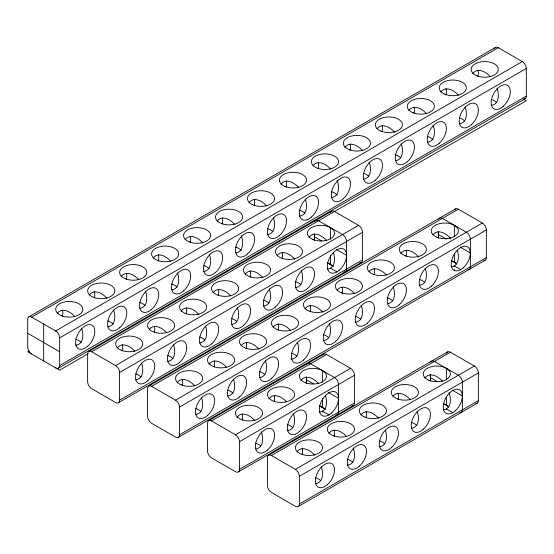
<?xml version="1.0" encoding="UTF-8"?>
<svg xmlns="http://www.w3.org/2000/svg" width="554" height="554" viewBox="0 0 554 554"><rect width="100%" height="100%" fill="white"/><g stroke="black" fill="none" stroke-linecap="round" stroke-linejoin="round"><path stroke-width="0.83" d="M57.256 313.522C61.702 306.909 70.718 311.722 74.631 316.479M89.215 295.067C93.792 288.343 102.947 293.44 106.86 298.315M121.174 276.612C125.751 269.895 134.913 274.985 138.819 279.86M153.139 258.164C157.585 251.551 166.602 256.363 170.514 261.121M185.098 239.709C189.676 232.985 198.831 238.082 202.743 242.957M117.185 348.12C121.755 341.396 130.917 346.485 134.823 351.368M217.064 221.254C221.635 214.537 230.796 219.626 234.702 224.502M249.023 202.806C253.469 196.192 262.492 201.005 266.398 205.763M181.103 311.216C185.68 304.492 194.835 309.582 198.748 314.464M280.982 184.35C285.559 177.626 294.714 182.723 298.627 187.598M213.068 292.761C217.639 286.037 226.801 291.127 230.706 296.009M312.948 165.895C317.518 159.178 326.68 164.268 330.586 169.143M344.907 147.447C349.484 140.723 358.639 145.813 362.551 150.695M209.073 364.262C213.643 357.545 222.805 362.635 226.711 367.517M308.952 237.403C313.522 230.679 322.684 235.769 326.59 240.651M408.831 110.537C413.402 103.82 422.564 108.909 426.476 113.785M440.79 92.089C445.368 85.364 454.522 90.454 458.435 95.336M304.956 308.903C309.527 302.186 318.688 307.276 322.601 312.158M237.036 417.314C241.745 410.479 251.031 415.853 254.944 420.86M472.756 73.634C477.202 67.027 486.218 71.84 490.131 76.59M269.002 398.866C273.447 392.26 282.464 397.073 286.376 401.823M300.961 380.411C305.538 373.687 314.693 378.784 318.605 383.659M400.84 253.545C405.417 246.828 414.572 251.918 418.485 256.8M296.965 451.919C301.542 445.194 310.697 450.284 314.61 455.166M328.924 433.463C333.501 426.739 342.663 431.836 346.569 436.711M360.889 415.008C365.46 408.291 374.622 413.381 378.527 418.256M424.814 378.105C429.385 371.381 438.546 376.478 442.452 381.353M149.331 329.374C153.97 323.162 162.627 327.982 166.519 332.629M245.214 274.015C250.124 267.596 259.037 272.956 262.928 277.852M177.301 382.426C182.072 376.111 190.86 381.2 194.752 385.965M277.18 255.56C281.951 249.245 290.739 254.334 294.631 259.106M377.059 128.701C381.831 122.386 390.618 127.475 394.51 132.24M241.219 345.523C246.128 339.103 255.041 344.463 258.933 349.352M273.184 327.068C277.824 320.856 286.48 325.676 290.372 330.316M337.109 290.164C342.012 283.745 350.924 289.105 354.823 293.994M369.068 271.709C373.708 265.498 382.364 270.317 386.256 274.957M432.993 234.806C437.895 228.387 446.808 233.746 450.707 238.636M393.042 396.262C397.814 389.954 406.594 395.037 410.493 399.808M28.87 316.853L495.511 47.443M31.696 354.041A5.651 3.262 60 0 1 27.7 347.123L27.7 319.443A5.651 3.262 60 0 1 31.696 317.137L498.337 47.72L522.304 61.563A5.651 3.262 60 0 1 526.3 68.481L526.3 96.161A5.651 3.262 60 0 1 523.772 98.993M31.696 317.137L55.663 330.973L522.304 61.563M29.196 350.869L27.7 351.735L59.659 370.19L88.128 353.757M55.663 367.884A5.651 3.262 60 0 0 59.659 365.571L59.659 337.892L526.3 68.481M59.659 365.571L526.3 96.161M58.489 368.161L525.13 98.751M88.799 351.451L331.707 211.213M330.69 212.618A5.651 3.262 60 0 1 334.533 211.489L358.5 225.333A5.651 3.262 60 0 1 362.496 232.251L362.496 259.93L119.588 400.175A5.651 3.262 60 0 1 115.592 402.481L91.625 388.638A5.651 3.262 60 0 1 87.629 381.72L87.629 354.041A5.651 3.262 60 0 1 91.625 351.735L526.3 100.773L523.329 99.062M91.625 351.735L115.592 365.571L358.5 225.333M119.588 400.175L119.588 372.496L362.496 232.251M118.418 402.758L361.326 262.52M148.728 386.055L455.554 208.906M486.35 257.624L179.517 434.772A5.651 3.262 60 0 1 175.521 437.078L151.554 423.242A5.651 3.262 60 0 1 147.558 416.317L147.558 388.638A5.651 3.262 60 0 1 151.554 386.332L458.38 209.183L482.354 223.027A5.651 3.262 60 0 1 486.35 229.945L486.35 257.624A5.651 3.262 60 0 1 483.822 260.456M151.554 386.332L175.521 400.175L482.354 223.027M179.517 434.772L179.517 407.093L486.35 229.945M178.346 437.355L485.179 260.214M208.657 420.652L323.716 354.221M354.505 402.938L239.446 469.37A5.651 3.262 60 0 1 235.45 471.676L211.476 457.839A5.651 3.262 60 0 1 207.487 450.921L207.487 423.235A5.651 3.262 60 0 1 211.476 420.929L326.541 354.505L350.509 368.341A5.651 3.262 60 0 1 354.505 375.259L354.505 402.938A5.651 3.262 60 0 1 351.984 405.77M211.476 420.929L235.45 434.772L350.509 368.341M239.446 469.37L239.446 441.69L354.505 375.259M238.275 471.96L353.334 405.528M268.579 455.25L447.57 351.915M478.358 400.632L299.375 503.967A5.651 3.262 60 0 1 295.379 506.28L271.405 492.437A5.651 3.262 60 0 1 267.409 485.519L267.409 457.839A5.651 3.262 60 0 1 271.405 455.533L450.388 352.192L474.363 366.035A5.651 3.262 60 0 1 478.358 372.953L478.358 400.632A5.651 3.262 60 0 1 475.831 403.464M271.405 455.533L295.379 469.37L474.363 366.035M299.375 503.967L299.375 476.288L478.358 372.953M298.204 506.557L477.188 403.222M459.46 123.798C467.313 122.822 467.299 112.67 465.118 106.908M427.494 142.246C435.354 141.27 435.34 131.118 433.159 125.363M363.569 179.157C371.429 178.18 371.415 168.028 369.234 162.267M331.611 197.605C339.623 196.566 339.436 186.165 337.151 180.348M235.727 252.963C243.739 251.925 243.552 241.523 241.267 235.706M203.768 271.418C211.621 270.442 211.607 260.29 209.426 254.535M295.656 287.561C303.509 286.591 303.495 276.432 301.314 270.677M139.843 308.322C147.856 307.283 147.669 296.882 145.377 291.065M107.878 326.777C115.738 325.8 115.724 315.648 113.542 309.894M387.544 303.71C395.397 302.733 395.383 292.581 393.201 286.827M199.772 342.919C207.625 341.95 207.612 331.791 205.43 326.036M259.694 377.523C267.714 376.485 267.527 366.083 265.234 360.266M443.477 409.815C451.489 408.776 451.302 398.374 449.017 392.557M411.518 428.27C419.371 427.293 419.357 417.141 417.176 411.38M255.706 449.024C263.718 447.985 263.531 437.591 261.239 431.767M347.593 465.173C355.606 464.134 355.419 453.733 353.127 447.916M315.628 483.628C323.488 482.652 323.474 472.5 321.292 466.738M491.073 105.364C499.182 104.761 499.348 94.284 497.076 88.46M395.189 160.722C403.298 160.12 403.464 149.642 401.193 143.818M299.305 216.081C307.408 215.478 307.581 205.001 305.309 199.177M267.34 234.529C275.449 233.927 275.622 223.449 273.351 217.625M327.269 269.126C335.378 268.531 335.544 258.053 333.279 252.229M451.122 266.82C459.065 266.28 459.404 256.059 457.244 250.297M171.456 289.887C179.565 289.285 179.731 278.807 177.467 272.983M419.156 285.275C427.266 284.673 427.439 274.195 425.167 268.371M263.344 306.037C271.619 305.379 271.612 294.645 269.23 288.759M231.385 324.485C239.494 323.889 239.66 313.412 237.389 307.588M355.232 322.179C363.182 321.639 363.521 311.417 361.36 305.656M75.573 345.246C83.682 344.643 83.848 334.166 81.576 328.342M323.273 340.634C331.382 340.031 331.548 329.554 329.284 323.73M167.46 361.395C175.57 360.793 175.736 350.315 173.471 344.491M135.501 379.843C143.611 379.248 143.777 368.77 141.505 362.946M227.389 395.992C235.498 395.39 235.665 384.912 233.393 379.088M195.43 414.447C203.533 413.845 203.706 403.367 201.434 397.543M319.277 412.141C327.386 411.539 327.559 401.061 325.288 395.237M287.318 430.59C295.427 429.994 295.594 419.516 293.322 413.686M379.206 446.739C387.149 446.192 387.495 435.97 385.335 430.209M290.961 359.089C299.312 358.881 299.686 348.085 297.318 342.185M438.408 234.557L446.399 239.169M460.381 247.243L470.367 253.012M451.392 260.505L456.635 263.538M460.776 269.618L454.384 265.927L454.384 266.391M314.554 236.863L321.549 240.9M336.527 249.549L346.513 255.318M327.539 262.818L333.529 266.273M336.929 271.924L330.537 268.233L330.537 268.697M430.416 377.565L437.404 381.602M452.389 390.251L462.375 396.02M443.401 403.52L448.643 406.546M452.791 412.626L446.399 408.935L446.399 409.399M306.563 379.878L313.557 383.908M328.536 392.557L338.529 398.326M319.547 405.826L325.544 409.281M328.938 414.932L322.546 411.241L322.546 412.169M27.7 333.279L59.659 351.735M454.384 225.333L454.384 236.863M454.384 254.161L454.384 262.236M454.384 269.618L454.384 270.082M446.399 368.341L446.399 379.878M446.399 397.176L446.399 405.244M438.408 231.967L438.408 238.019M430.416 374.975L430.416 381.027M330.537 227.639L330.537 239.169M330.537 255.318L330.537 264.542M322.546 370.647L322.546 382.184M322.546 398.326L322.546 407.557M314.554 234.273L314.554 240.325M306.563 377.281L306.563 383.333M43.683 324.055L43.683 360.959M75.746 339.325A13.559 7.832 0 0 1 81.154 342.448M107.711 320.877A13.559 7.832 0 0 1 113.113 323.993M139.753 302.449A13.559 7.832 0 0 1 145.072 305.538M171.636 283.967A13.559 7.832 0 0 1 177.038 287.09M203.595 265.518A13.559 7.832 0 0 1 208.996 268.635M235.554 247.063A13.559 7.832 0 0 1 241.392 250.685M267.52 228.608A13.559 7.832 0 0 1 272.921 231.731M299.479 210.16A13.559 7.832 0 0 1 304.88 213.276M331.444 191.705A13.559 7.832 0 0 1 337.275 195.327M363.486 173.277A13.559 7.832 0 0 1 368.805 176.373M395.362 154.801A13.559 7.832 0 0 1 400.764 157.918M427.328 136.346A13.559 7.832 0 0 1 433.159 139.968M459.37 117.919A13.559 7.832 0 0 1 464.688 121.014M491.246 99.443A13.559 7.832 0 0 1 496.654 102.559M62.484 310.15A13.559 7.832 -60 0 1 62.484 316.244M94.45 291.695A13.559 7.832 -60 0 1 94.45 297.789M126.409 273.247A13.559 7.832 -60 0 1 126.409 279.341M158.375 254.792A13.559 7.832 -60 0 1 158.375 260.886M190.334 236.336A13.559 7.832 -60 0 1 190.334 242.43M222.292 217.888A13.559 7.832 -60 0 1 222.292 223.982M254.258 199.433A13.559 7.832 -60 0 1 254.258 205.527M286.217 180.978A13.559 7.832 -60 0 1 286.217 187.072M318.183 162.53A13.559 7.832 -60 0 1 318.183 168.624M350.142 144.075A13.559 7.832 -60 0 1 350.142 150.169M382.101 125.62A13.559 7.832 -60 0 1 382.101 131.713M414.067 107.171A13.559 7.832 -60 0 1 414.067 113.265M446.025 88.716A13.559 7.832 -60 0 1 446.025 94.81M477.984 70.261A13.559 7.832 -60 0 1 477.984 76.355M55.663 330.973A5.651 3.262 60 0 1 59.659 337.892M494.618 48.496A5.651 3.262 60 0 1 498.337 47.72M362.496 259.93A5.651 3.262 60 0 1 359.975 262.762M343.992 271.986A5.651 3.262 60 0 0 346.513 269.161L346.513 241.475A5.651 3.262 60 0 0 342.524 234.557L318.55 220.721A5.651 3.262 60 0 0 314.838 221.489M327.525 263.233A13.559 7.832 0 0 1 332.802 266.28M314.187 234.03A13.559 7.832 -60 0 1 314.187 240.124M115.592 365.571A5.651 3.262 60 0 1 119.588 372.496M199.682 337.047A13.559 7.832 0 0 1 204.959 340.094M122.413 344.747A13.559 7.832 -60 0 1 122.413 350.841M282.221 252.486A13.559 7.832 -60 0 1 282.221 258.579M250.263 270.941A13.559 7.832 -60 0 1 250.263 277.028M218.297 289.389A13.559 7.832 -60 0 1 218.297 295.483M186.338 307.844A13.559 7.832 -60 0 1 186.338 313.938M154.379 326.299A13.559 7.832 -60 0 1 154.379 332.386M295.566 281.688A13.559 7.832 0 0 1 300.843 284.735M263.607 300.143A13.559 7.832 0 0 1 268.884 303.19M231.641 318.592A13.559 7.832 0 0 1 236.918 321.639M167.717 355.502A13.559 7.832 0 0 1 172.993 358.549M135.758 373.95A13.559 7.832 0 0 1 141.035 376.997M454.668 209.959A5.651 3.262 60 0 1 458.38 209.183M438.034 231.724A13.559 7.832 -60 0 1 438.034 237.818M467.846 269.68A5.651 3.262 60 0 0 470.367 266.848L470.367 239.169A5.651 3.262 60 0 0 466.371 232.251L442.404 218.414A5.651 3.262 60 0 0 438.685 219.183M451.378 260.927A13.559 7.832 0 0 1 456.655 263.974M195.687 408.554A13.559 7.832 0 0 1 200.963 411.594M227.646 390.099A13.559 7.832 0 0 1 232.922 393.146M259.611 371.644A13.559 7.832 0 0 1 264.888 374.691M291.57 353.196A13.559 7.832 0 0 1 296.847 356.236M323.529 334.741A13.559 7.832 0 0 1 328.806 337.788M355.495 316.286A13.559 7.832 0 0 1 360.772 319.333M387.454 297.837A13.559 7.832 0 0 1 392.731 300.877M419.42 279.382A13.559 7.832 0 0 1 424.696 282.429M182.342 379.351A13.559 7.832 -60 0 1 182.342 385.439M214.308 360.896A13.559 7.832 -60 0 1 214.308 366.99M246.267 342.441A13.559 7.832 -60 0 1 246.267 348.535M278.226 323.993A13.559 7.832 -60 0 1 278.226 330.08M310.192 305.538A13.559 7.832 -60 0 1 310.192 311.632M342.15 287.083A13.559 7.832 -60 0 1 342.15 293.177M374.109 268.635A13.559 7.832 -60 0 1 374.109 274.722M406.075 250.179A13.559 7.832 -60 0 1 406.075 256.273M175.521 400.175A5.651 3.262 60 0 1 179.517 407.093M322.823 355.273A5.651 3.262 60 0 1 326.541 354.505M306.196 377.039A13.559 7.832 -60 0 1 306.196 383.133M336.001 415.001A5.651 3.262 60 0 0 338.529 412.169L338.529 384.49A5.651 3.262 60 0 0 334.533 377.565L310.559 363.729A5.651 3.262 60 0 0 307.013 364.172M319.533 406.241A13.559 7.832 0 0 1 324.81 409.288M255.616 443.152A13.559 7.832 0 0 1 260.892 446.199M287.574 424.696A13.559 7.832 0 0 1 292.851 427.743M242.271 413.949A13.559 7.832 -60 0 1 242.271 420.043M274.23 395.494A13.559 7.832 -60 0 1 274.23 401.588M235.45 434.772A5.651 3.262 60 0 1 239.446 441.69M446.552 353.32A5.651 3.262 60 0 1 450.388 352.192M430.043 374.733A13.559 7.832 -60 0 1 430.043 380.827M459.855 412.695A5.651 3.262 60 0 0 462.375 409.863L462.375 382.184A5.651 3.262 60 0 0 458.38 375.259L434.412 361.423A5.651 3.262 60 0 0 430.693 362.191M443.387 403.935A13.559 7.832 0 0 1 448.664 406.982M315.545 477.749A13.559 7.832 0 0 1 320.821 480.796M347.503 459.294A13.559 7.832 0 0 1 352.78 462.341M379.462 440.846A13.559 7.832 0 0 1 384.739 443.892M411.428 422.39A13.559 7.832 0 0 1 416.705 425.437M302.2 448.546A13.559 7.832 -60 0 1 302.2 454.64M334.159 430.091A13.559 7.832 -60 0 1 334.159 436.185M366.125 411.643A13.559 7.832 -60 0 1 366.125 417.737M398.084 393.188A13.559 7.832 -60 0 1 398.084 399.282M295.379 469.37A5.651 3.262 60 0 1 299.375 476.288M61.293 315.635A13.559 7.832 0 0 0 82.74 310.101A13.559 7.832 0 0 0 63.717 302.145A13.559 7.832 0 0 0 61.293 315.635M94.429 297.623A13.559 7.832 0 0 0 114.775 290.836A13.559 7.832 0 0 0 94.429 284.057A13.559 7.832 0 0 0 94.429 297.623M126.395 279.168A13.559 7.832 0 0 0 146.734 272.388A13.559 7.832 0 0 0 126.395 265.608A13.559 7.832 0 0 0 126.395 279.168M158.354 260.712A13.559 7.832 0 0 0 178.693 253.933A13.559 7.832 0 0 0 158.354 247.153A13.559 7.832 0 0 0 158.354 260.712M189.143 241.821A13.559 7.832 0 0 0 210.582 236.288A13.559 7.832 0 0 0 191.566 228.331A13.559 7.832 0 0 0 189.143 241.821M222.279 223.809A13.559 7.832 0 0 0 242.617 217.029A13.559 7.832 0 0 0 222.279 210.25A13.559 7.832 0 0 0 222.279 223.809M254.238 205.354A13.559 7.832 0 0 0 274.576 198.574A13.559 7.832 0 0 0 254.238 191.795A13.559 7.832 0 0 0 254.238 205.354M285.026 186.463A13.559 7.832 0 0 0 306.466 180.929A13.559 7.832 0 0 0 287.45 172.973A13.559 7.832 0 0 0 285.026 186.463M318.162 168.451A13.559 7.832 0 0 0 338.501 161.671A13.559 7.832 0 0 0 318.162 154.891A13.559 7.832 0 0 0 318.162 168.451M350.121 149.995A13.559 7.832 0 0 0 370.467 143.216A13.559 7.832 0 0 0 350.121 136.436A13.559 7.832 0 0 0 350.121 149.995M380.91 131.104A13.559 7.832 0 0 0 402.356 125.571A13.559 7.832 0 0 0 383.333 117.614A13.559 7.832 0 0 0 380.91 131.104M412.869 112.649A13.559 7.832 0 0 0 434.315 107.123A13.559 7.832 0 0 0 415.299 99.166A13.559 7.832 0 0 0 412.869 112.649M444.834 94.201A13.559 7.832 0 0 0 466.274 88.668A13.559 7.832 0 0 0 447.258 80.711A13.559 7.832 0 0 0 444.834 94.201M476.793 75.746A13.559 7.832 0 0 0 498.24 70.213A13.559 7.832 0 0 0 479.217 62.256A13.559 7.832 0 0 0 476.793 75.746M87.712 346.236A13.559 7.832 -60 0 0 92.012 325.226A13.559 7.832 -60 0 0 75.967 339.457A13.559 7.832 -60 0 0 87.712 346.236M119.671 327.781A13.559 7.832 -60 0 0 123.971 306.777A13.559 7.832 -60 0 0 107.933 321.001A13.559 7.832 -60 0 0 119.671 327.781M151.637 309.326A13.559 7.832 -60 0 0 155.937 288.322A13.559 7.832 -60 0 0 139.892 302.546A13.559 7.832 -60 0 0 151.637 309.326M183.596 290.878A13.559 7.832 -60 0 0 187.896 269.867A13.559 7.832 -60 0 0 171.851 284.098A13.559 7.832 -60 0 0 183.596 290.878M215.561 272.423A13.559 7.832 -60 0 0 219.855 251.419A13.559 7.832 -60 0 0 203.817 265.643A13.559 7.832 -60 0 0 215.561 272.423M247.52 253.967A13.559 7.832 -60 0 0 251.821 232.964A13.559 7.832 -60 0 0 235.775 247.188A13.559 7.832 -60 0 0 247.52 253.967M279.479 235.519A13.559 7.832 -60 0 0 283.78 214.509A13.559 7.832 -60 0 0 267.741 228.74A13.559 7.832 -60 0 0 279.479 235.519M311.445 217.064A13.559 7.832 -60 0 0 315.738 196.061A13.559 7.832 -60 0 0 299.7 210.285A13.559 7.832 -60 0 0 311.445 217.064M343.404 198.609A13.559 7.832 -60 0 0 347.704 177.605A13.559 7.832 -60 0 0 331.659 191.829A13.559 7.832 -60 0 0 343.404 198.609M375.37 180.161A13.559 7.832 -60 0 0 379.663 159.15A13.559 7.832 -60 0 0 363.625 173.381A13.559 7.832 -60 0 0 375.37 180.161M407.329 161.706A13.559 7.832 -60 0 0 411.629 140.702A13.559 7.832 -60 0 0 395.584 154.926A13.559 7.832 -60 0 0 407.329 161.706M439.287 143.251A13.559 7.832 -60 0 0 443.588 122.247A13.559 7.832 -60 0 0 427.543 136.471A13.559 7.832 -60 0 0 439.287 143.251M471.253 124.802A13.559 7.832 -60 0 0 475.547 103.792A13.559 7.832 -60 0 0 459.508 118.023A13.559 7.832 -60 0 0 471.253 124.802M503.212 106.347A13.559 7.832 -60 0 0 507.512 85.344A13.559 7.832 -60 0 0 491.467 99.568A13.559 7.832 -60 0 0 503.212 106.347M312.989 239.515A13.559 7.832 0 0 0 334.436 233.982A13.559 7.832 0 0 0 315.413 226.025A13.559 7.832 0 0 0 312.989 239.515M339.408 270.117A13.559 7.832 -60 0 0 343.709 249.113A13.559 7.832 -60 0 0 327.663 263.337A13.559 7.832 -60 0 0 339.408 270.117M218.283 295.31A13.559 7.832 0 0 0 238.622 288.53A13.559 7.832 0 0 0 218.283 281.751A13.559 7.832 0 0 0 218.283 295.31M282.208 258.406A13.559 7.832 0 0 0 302.546 251.627A13.559 7.832 0 0 0 282.208 244.847A13.559 7.832 0 0 0 282.208 258.406M307.449 288.572A13.559 7.832 -60 0 0 311.75 267.561A13.559 7.832 -60 0 0 295.704 281.785A13.559 7.832 -60 0 0 307.449 288.572M275.483 307.02A13.559 7.832 -60 0 0 279.784 286.016A13.559 7.832 -60 0 0 263.746 300.24A13.559 7.832 -60 0 0 275.483 307.02M243.525 325.475A13.559 7.832 -60 0 0 247.825 304.471A13.559 7.832 -60 0 0 231.78 318.695A13.559 7.832 -60 0 0 243.525 325.475M211.566 343.93A13.559 7.832 -60 0 0 215.859 322.92A13.559 7.832 -60 0 0 199.821 337.144A13.559 7.832 -60 0 0 211.566 343.93M179.6 362.378A13.559 7.832 -60 0 0 183.9 341.375A13.559 7.832 -60 0 0 167.855 355.599A13.559 7.832 -60 0 0 179.6 362.378M147.641 380.833A13.559 7.832 -60 0 0 151.941 359.83A13.559 7.832 -60 0 0 135.896 374.054A13.559 7.832 -60 0 0 147.641 380.833M250.242 276.862A13.559 7.832 0 0 0 270.587 270.082A13.559 7.832 0 0 0 250.242 263.302A13.559 7.832 0 0 0 250.242 276.862M185.147 313.322A13.559 7.832 0 0 0 206.587 307.795A13.559 7.832 0 0 0 187.571 299.839A13.559 7.832 0 0 0 185.147 313.322M154.358 332.22A13.559 7.832 0 0 0 174.697 325.44A13.559 7.832 0 0 0 154.358 318.661A13.559 7.832 0 0 0 154.358 332.22M121.222 350.232A13.559 7.832 0 0 0 142.669 344.699A13.559 7.832 0 0 0 123.646 336.742A13.559 7.832 0 0 0 121.222 350.232M463.262 267.811A13.559 7.832 -60 0 0 467.562 246.807A13.559 7.832 -60 0 0 451.517 261.031A13.559 7.832 -60 0 0 463.262 267.811M436.843 237.209A13.559 7.832 0 0 0 458.283 231.676A13.559 7.832 0 0 0 439.267 223.719A13.559 7.832 0 0 0 436.843 237.209M181.151 384.829A13.559 7.832 0 0 0 202.591 379.296A13.559 7.832 0 0 0 183.575 371.339A13.559 7.832 0 0 0 181.151 384.829M214.287 366.817A13.559 7.832 0 0 0 234.626 360.038A13.559 7.832 0 0 0 214.287 353.258A13.559 7.832 0 0 0 214.287 366.817M246.246 348.362A13.559 7.832 0 0 0 266.592 341.583A13.559 7.832 0 0 0 246.246 334.803A13.559 7.832 0 0 0 246.246 348.362M278.212 329.914A13.559 7.832 0 0 0 298.551 323.134A13.559 7.832 0 0 0 278.212 316.355A13.559 7.832 0 0 0 278.212 329.914M310.171 311.459A13.559 7.832 0 0 0 330.509 304.679A13.559 7.832 0 0 0 310.171 297.9A13.559 7.832 0 0 0 310.171 311.459M342.137 293.004A13.559 7.832 0 0 0 362.475 286.224A13.559 7.832 0 0 0 342.137 279.445A13.559 7.832 0 0 0 342.137 293.004M374.095 274.555A13.559 7.832 0 0 0 394.434 267.776A13.559 7.832 0 0 0 374.095 260.996A13.559 7.832 0 0 0 374.095 274.555M404.877 255.657A13.559 7.832 0 0 0 426.324 250.131A13.559 7.832 0 0 0 407.308 242.174A13.559 7.832 0 0 0 404.877 255.657M207.57 415.431A13.559 7.832 -60 0 0 211.863 394.427A13.559 7.832 -60 0 0 195.825 408.651A13.559 7.832 -60 0 0 207.57 415.431M239.529 396.976A13.559 7.832 -60 0 0 243.829 375.972A13.559 7.832 -60 0 0 227.784 390.196A13.559 7.832 -60 0 0 239.529 396.976M271.495 378.527A13.559 7.832 -60 0 0 275.788 357.524A13.559 7.832 -60 0 0 259.75 371.748A13.559 7.832 -60 0 0 271.495 378.527M303.454 360.072A13.559 7.832 -60 0 0 307.754 339.069A13.559 7.832 -60 0 0 291.709 353.293A13.559 7.832 -60 0 0 303.454 360.072M335.412 341.617A13.559 7.832 -60 0 0 339.713 320.614A13.559 7.832 -60 0 0 323.668 334.838A13.559 7.832 -60 0 0 335.412 341.617M367.378 323.169A13.559 7.832 -60 0 0 371.672 302.165A13.559 7.832 -60 0 0 355.633 316.389A13.559 7.832 -60 0 0 367.378 323.169M399.337 304.714A13.559 7.832 -60 0 0 403.637 283.71A13.559 7.832 -60 0 0 387.592 297.934A13.559 7.832 -60 0 0 399.337 304.714M431.296 286.259A13.559 7.832 -60 0 0 435.596 265.255A13.559 7.832 -60 0 0 419.558 279.479A13.559 7.832 -60 0 0 431.296 286.259M331.417 413.125A13.559 7.832 -60 0 0 335.717 392.121A13.559 7.832 -60 0 0 319.679 406.345A13.559 7.832 -60 0 0 331.417 413.125M306.175 382.966A13.559 7.832 0 0 0 326.514 376.187A13.559 7.832 0 0 0 306.175 369.4A13.559 7.832 0 0 0 306.175 382.966M242.25 419.87A13.559 7.832 0 0 0 262.596 413.09A13.559 7.832 0 0 0 242.25 406.311A13.559 7.832 0 0 0 242.25 419.87M274.216 401.415A13.559 7.832 0 0 0 294.555 394.635A13.559 7.832 0 0 0 274.216 387.855A13.559 7.832 0 0 0 274.216 401.415M267.499 450.028A13.559 7.832 -60 0 0 271.792 429.025A13.559 7.832 -60 0 0 255.754 443.248A13.559 7.832 -60 0 0 267.499 450.028M299.458 431.58A13.559 7.832 -60 0 0 303.758 410.569A13.559 7.832 -60 0 0 287.713 424.8A13.559 7.832 -60 0 0 299.458 431.58M455.27 410.819A13.559 7.832 -60 0 0 459.571 389.815A13.559 7.832 -60 0 0 443.525 404.039A13.559 7.832 -60 0 0 455.27 410.819M428.851 380.217A13.559 7.832 0 0 0 450.298 374.684A13.559 7.832 0 0 0 431.275 366.727A13.559 7.832 0 0 0 428.851 380.217M302.179 454.467A13.559 7.832 0 0 0 322.525 447.687A13.559 7.832 0 0 0 302.179 440.908A13.559 7.832 0 0 0 302.179 454.467M334.145 436.019A13.559 7.832 0 0 0 354.484 429.232A13.559 7.832 0 0 0 334.145 422.453A13.559 7.832 0 0 0 334.145 436.019M364.927 417.12A13.559 7.832 0 0 0 386.373 411.594A13.559 7.832 0 0 0 367.35 403.637A13.559 7.832 0 0 0 364.927 417.12M398.063 399.109A13.559 7.832 0 0 0 418.409 392.329A13.559 7.832 0 0 0 398.063 385.549A13.559 7.832 0 0 0 398.063 399.109M327.421 484.632A13.559 7.832 -60 0 0 331.721 463.622A13.559 7.832 -60 0 0 315.683 477.853A13.559 7.832 -60 0 0 327.421 484.632M359.387 466.177A13.559 7.832 -60 0 0 363.687 445.174A13.559 7.832 -60 0 0 347.642 459.398A13.559 7.832 -60 0 0 359.387 466.177M391.346 447.722A13.559 7.832 -60 0 0 395.646 426.719A13.559 7.832 -60 0 0 379.601 440.942A13.559 7.832 -60 0 0 391.346 447.722M423.311 429.274A13.559 7.832 -60 0 0 427.605 408.263A13.559 7.832 -60 0 0 411.567 422.494A13.559 7.832 -60 0 0 423.311 429.274"/></g></svg>
